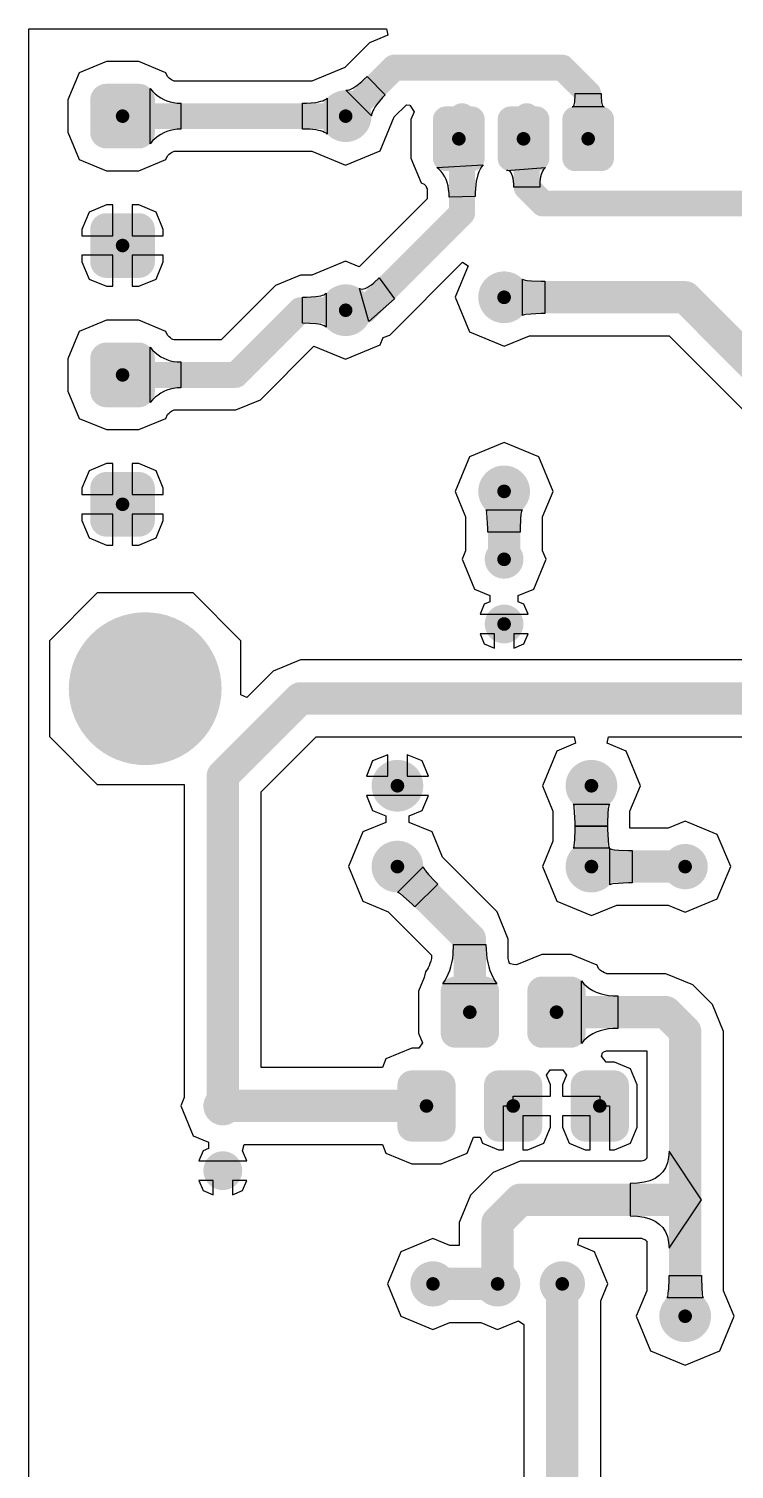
# Model space of a CAD drawing. Extents: x 1 to 6.91, y 1 to 4.95.
# Drawn here: x 1 to 2.091, y 2.719 to 4.945 of the extents above; entities that cross this region are included whole.
import ezdxf

# ---------------------------------------------------------------- set-up
doc = ezdxf.new("R2010")
doc.units = 0
doc.header["$MEASUREMENT"] = 0
doc.layers.add('BOTTOMLAYER', color=5, linetype='CONTINUOUS')
doc.layers.add('PADHOLELAYER', color=156, linetype='CONTINUOUS')

msp = doc.modelspace()

# ---------------------------------------------------------------- linework, layer by layer
at = {"layer": 'BOTTOMLAYER'}
for p, q in [((1, 1), (1, 4.945)), ((1, 4.945), (1.5531, 4.945)), ((1.5531, 4.945), (1.5551, 4.935)), ((1.5267, 4.9233), (1.4887, 4.8852)), ((1.5551, 4.935), (1.5267, 4.9233)), ((1.0779, 4.8771), (1.0605, 4.835)), ((1.12, 4.8945), (1.0779, 4.8771)), ((1.17, 4.8945), (1.12, 4.8945)), ((1.2121, 4.8771), (1.17, 4.8945)), ((1.2144, 4.8714), (1.2121, 4.8771)), ((1.4887, 4.8852), (1.4377, 4.8641)), ((1.2149, 4.8709), (1.2144, 4.8714)), ((1.217, 4.8689), (1.2149, 4.8709)), ((1.219, 4.8673), (1.217, 4.8689)), ((1.2209, 4.866), (1.219, 4.8673)), ((1.2229, 4.865), (1.2209, 4.866)), ((1.2249, 4.8641), (1.2229, 4.865)), ((1.4377, 4.8641), (1.2249, 4.8641)), ((1.2249, 4.8641), (1.2249, 4.8641)), ((1.501, 4.8533), (1.5041, 4.8553)), ((1.5041, 4.8553), (1.5075, 4.8576)), ((1.5075, 4.8576), (1.5148, 4.8636)), ((1.5148, 4.8636), (1.5188, 4.8672)), ((1.5188, 4.8672), (1.523, 4.8713)), ((1.523, 4.8713), (1.5513, 4.843)), ((1.0605, 4.835), (1.0605, 4.785)), ((1.1877, 4.7673), (1.1877, 4.8527)), ((1.1877, 4.8527), (1.1915, 4.8484)), ((1.1915, 4.8484), (1.1955, 4.8445)), ((1.1955, 4.8445), (1.1998, 4.8411)), ((1.1998, 4.8411), (1.2042, 4.8382)), ((1.2042, 4.8382), (1.2088, 4.8357)), ((1.2088, 4.8357), (1.2136, 4.8336)), ((1.2136, 4.8336), (1.2187, 4.832)), ((1.2187, 4.832), (1.2239, 4.8309)), ((1.444, 4.8313), (1.448, 4.832)), ((1.448, 4.832), (1.4516, 4.8329)), ((1.4516, 4.8329), (1.4547, 4.8339)), ((1.4547, 4.8339), (1.4574, 4.8351)), ((1.4574, 4.8351), (1.4596, 4.8365)), ((1.4596, 4.8365), (1.4614, 4.838)), ((1.4614, 4.838), (1.4614, 4.782)), ((1.4904, 4.85), (1.4927, 4.8502)), ((1.53, 4.8104), (1.4904, 4.85)), ((1.4927, 4.8502), (1.4953, 4.8508)), ((1.4953, 4.8508), (1.498, 4.8519)), ((1.498, 4.8519), (1.501, 4.8533)), ((1.5472, 4.8388), (1.5376, 4.8275)), ((1.5513, 4.843), (1.5472, 4.8388)), ((1.8438, 4.8295), (1.8442, 4.8317)), ((1.8442, 4.8317), (1.8446, 4.8344)), ((1.8446, 4.8344), (1.845, 4.8411)), ((1.845, 4.845), (1.885, 4.845)), ((1.845, 4.8411), (1.845, 4.845)), ((1.885, 4.845), (1.885, 4.8411)), ((1.885, 4.8411), (1.8858, 4.8317)), ((1.8858, 4.8317), (1.8862, 4.8295)), ((1.2239, 4.8309), (1.2294, 4.8302)), ((1.2294, 4.8302), (1.235, 4.83)), ((1.235, 4.83), (1.235, 4.79)), ((1.4234, 4.83), (1.4292, 4.8301)), ((1.4234, 4.79), (1.4234, 4.83)), ((1.4292, 4.8301), (1.444, 4.8313)), ((1.5302, 4.8127), (1.53, 4.8104)), ((1.5308, 4.8153), (1.5302, 4.8127)), ((1.5319, 4.818), (1.5308, 4.8153)), ((1.5333, 4.821), (1.5319, 4.818)), ((1.5353, 4.8241), (1.5333, 4.821)), ((1.5376, 4.8275), (1.5353, 4.8241)), ((1.5652, 4.8087), (1.5839, 4.8273)), ((1.5839, 4.8273), (1.5894, 4.8269)), ((1.5894, 4.8269), (1.5958, 4.8168)), ((1.5958, 4.8168), (1.5909, 4.805)), ((1.8401, 4.8243), (1.841, 4.8245)), ((1.8899, 4.8243), (1.8401, 4.8243)), ((1.841, 4.8245), (1.8419, 4.8251)), ((1.8419, 4.8251), (1.8426, 4.8261)), ((1.8426, 4.8261), (1.8432, 4.8276)), ((1.8432, 4.8276), (1.8438, 4.8295)), ((1.8862, 4.8295), (1.8868, 4.8276)), ((1.8868, 4.8276), (1.8874, 4.8261)), ((1.8874, 4.8261), (1.8881, 4.8251)), ((1.8881, 4.8251), (1.889, 4.8245)), ((1.889, 4.8245), (1.8899, 4.8243)), ((1.2187, 4.788), (1.2136, 4.7864)), ((1.2239, 4.7891), (1.2187, 4.788)), ((1.2294, 4.7898), (1.2239, 4.7891)), ((1.235, 4.79), (1.2294, 4.7898)), ((1.4292, 4.7899), (1.4234, 4.79)), ((1.4346, 4.7897), (1.4292, 4.7899)), ((1.444, 4.7887), (1.4346, 4.7897)), ((1.448, 4.788), (1.444, 4.7887)), ((1.4516, 4.7871), (1.448, 4.788)), ((1.4547, 4.7861), (1.4516, 4.7871)), ((1.5436, 4.7564), (1.5652, 4.8087)), ((1.5909, 4.805), (1.5909, 4.745)), ((1.0605, 4.785), (1.0779, 4.7429)), ((1.1915, 4.7716), (1.1877, 4.7673)), ((1.1955, 4.7755), (1.1915, 4.7716)), ((1.1998, 4.7789), (1.1955, 4.7755)), ((1.2042, 4.7818), (1.1998, 4.7789)), ((1.2088, 4.7843), (1.2042, 4.7818)), ((1.2136, 4.7864), (1.2088, 4.7843)), ((1.4574, 4.7849), (1.4547, 4.7861)), ((1.4596, 4.7835), (1.4574, 4.7849)), ((1.4614, 4.782), (1.4596, 4.7835)), ((1.0779, 4.7429), (1.12, 4.7255)), ((1.17, 4.7255), (1.2121, 4.7429)), ((1.2121, 4.7429), (1.2144, 4.7486)), ((1.2144, 4.7486), (1.2149, 4.7491)), ((1.2149, 4.7491), (1.217, 4.7511)), ((1.217, 4.7511), (1.219, 4.7527)), ((1.219, 4.7527), (1.2209, 4.754)), ((1.2209, 4.754), (1.2229, 4.755)), ((1.2229, 4.755), (1.2249, 4.7559)), ((1.2249, 4.7559), (1.2249, 4.7559)), ((1.2249, 4.7559), (1.4377, 4.7559)), ((1.4377, 4.7559), (1.49, 4.7342)), ((1.49, 4.7342), (1.5436, 4.7564)), ((1.5909, 4.745), (1.6067, 4.7067)), ((1.12, 4.7255), (1.17, 4.7255)), ((1.6308, 4.7308), (1.7024, 4.735)), ((1.6345, 4.7277), (1.6308, 4.7308)), ((1.6377, 4.7243), (1.6345, 4.7277)), ((1.6406, 4.7205), (1.6377, 4.7243)), ((1.6431, 4.7164), (1.6406, 4.7205)), ((1.6961, 4.7238), (1.6945, 4.7193)), ((1.6979, 4.7278), (1.6961, 4.7238)), ((1.7, 4.7316), (1.6979, 4.7278)), ((1.7024, 4.735), (1.7, 4.7316)), ((1.7389, 4.7262), (1.7992, 4.7308)), ((1.741, 4.726), (1.7389, 4.7262)), ((1.7429, 4.7254), (1.741, 4.726)), ((1.7445, 4.7242), (1.7429, 4.7254)), ((1.746, 4.7224), (1.7445, 4.7242)), ((1.7472, 4.72), (1.746, 4.7224)), ((1.7482, 4.7172), (1.7472, 4.72)), ((1.7933, 4.7225), (1.7923, 4.7196)), ((1.7945, 4.7251), (1.7933, 4.7225)), ((1.7959, 4.7273), (1.7945, 4.7251)), ((1.7974, 4.7292), (1.7959, 4.7273)), ((1.7992, 4.7308), (1.7974, 4.7292)), ((1.6067, 4.7067), (1.6112, 4.7049)), ((1.6112, 4.7049), (1.6121, 4.7041)), ((1.6121, 4.7041), (1.613, 4.7032)), ((1.613, 4.7032), (1.6138, 4.7022)), ((1.6138, 4.7022), (1.6145, 4.7009)), ((1.6145, 4.7009), (1.6152, 4.6994)), ((1.6152, 4.6994), (1.6159, 4.6976)), ((1.6452, 4.712), (1.6431, 4.7164)), ((1.6469, 4.7072), (1.6452, 4.712)), ((1.6483, 4.7022), (1.6469, 4.7072)), ((1.6492, 4.6968), (1.6483, 4.7022)), ((1.6911, 4.704), (1.6901, 4.6921)), ((1.692, 4.7095), (1.6911, 4.704)), ((1.6931, 4.7146), (1.692, 4.7095)), ((1.6945, 4.7193), (1.6931, 4.7146)), ((1.749, 4.7137), (1.7482, 4.7172)), ((1.7499, 4.7051), (1.749, 4.7137)), ((1.75, 4.7), (1.7499, 4.7051)), ((1.79, 4.7), (1.75, 4.7)), ((1.7904, 4.7088), (1.79, 4.7)), ((1.7908, 4.7128), (1.7904, 4.7088)), ((1.7915, 4.7163), (1.7908, 4.7128)), ((1.7923, 4.7196), (1.7915, 4.7163)), ((1.6159, 4.6824), (1.5107, 4.5772)), ((1.6159, 4.6976), (1.6159, 4.6824)), ((1.6498, 4.691), (1.6492, 4.6968)), ((1.65, 4.6849), (1.6498, 4.691)), ((1.69, 4.6856), (1.65, 4.6849)), ((1.6901, 4.6921), (1.69, 4.6856)), ((1.0932, 4.6618), (1.0821, 4.635)), ((1.12, 4.6729), (1.0932, 4.6618)), ((1.13, 4.6729), (1.12, 4.6729)), ((1.13, 4.625), (1.13, 4.6729)), ((1.17, 4.6729), (1.16, 4.6729)), ((1.16, 4.6729), (1.16, 4.625)), ((1.1968, 4.6618), (1.17, 4.6729)), ((1.2079, 4.635), (1.1968, 4.6618)), ((1.0821, 4.635), (1.0821, 4.625)), ((1.2079, 4.625), (1.2079, 4.635)), ((1.0821, 4.625), (1.13, 4.625)), ((1.16, 4.625), (1.2079, 4.625)), ((1.13, 4.595), (1.0821, 4.595)), ((1.0821, 4.595), (1.0821, 4.585)), ((1.13, 4.5471), (1.13, 4.595)), ((1.2079, 4.595), (1.16, 4.595)), ((1.16, 4.595), (1.16, 4.5471)), ((1.2079, 4.585), (1.2079, 4.595)), ((1.0821, 4.585), (1.0932, 4.5582)), ((1.1968, 4.5582), (1.2079, 4.585)), ((1.49, 4.5858), (1.4377, 4.5641)), ((1.5107, 4.5772), (1.49, 4.5858)), ((1.5583, 4.4717), (1.6709, 4.5844)), ((1.6794, 4.5787), (1.6592, 4.53)), ((1.6709, 4.5844), (1.6794, 4.5787)), ((1.0932, 4.5582), (1.12, 4.5471)), ((1.12, 4.5471), (1.13, 4.5471)), ((1.16, 4.5471), (1.17, 4.5471)), ((1.17, 4.5471), (1.1968, 4.5582)), ((1.3817, 4.5483), (1.2976, 4.4641)), ((1.42, 4.5641), (1.3817, 4.5483)), ((1.4377, 4.5641), (1.42, 4.5641)), ((1.526, 4.4925), (1.5116, 4.5437)), ((1.5116, 4.5437), (1.5134, 4.5429)), ((1.5134, 4.5429), (1.5155, 4.5426)), ((1.5155, 4.5426), (1.5178, 4.5429)), ((1.5178, 4.5429), (1.5204, 4.5437)), ((1.5204, 4.5437), (1.5233, 4.5451)), ((1.5233, 4.5451), (1.5265, 4.547)), ((1.5265, 4.547), (1.5299, 4.5494)), ((1.5299, 4.5494), (1.5336, 4.5524)), ((1.5336, 4.5524), (1.5418, 4.56)), ((1.5418, 4.56), (1.5657, 4.5275)), ((1.7636, 4.502), (1.7636, 4.558)), ((1.7636, 4.558), (1.7644, 4.5574)), ((1.7644, 4.5574), (1.7659, 4.5569)), ((1.7659, 4.5569), (1.7679, 4.5565)), ((1.7679, 4.5565), (1.7705, 4.5561)), ((1.7705, 4.5561), (1.7775, 4.5555)), ((1.7775, 4.5555), (1.7922, 4.555)), ((1.7922, 4.555), (1.7982, 4.555)), ((1.7982, 4.555), (1.7982, 4.505)), ((1.4234, 4.53), (1.4293, 4.5301)), ((1.4234, 4.49), (1.4234, 4.53)), ((1.4293, 4.5301), (1.4441, 4.531)), ((1.4441, 4.531), (1.448, 4.5316)), ((1.448, 4.5316), (1.4514, 4.5323)), ((1.4514, 4.5323), (1.4543, 4.5331)), ((1.4543, 4.5331), (1.4566, 4.534)), ((1.4566, 4.534), (1.4585, 4.5351)), ((1.4585, 4.5351), (1.4598, 4.5362)), ((1.4598, 4.5362), (1.4598, 4.4837)), ((1.5657, 4.5275), (1.526, 4.4925)), ((1.6592, 4.53), (1.6814, 4.4764)), ((1.7644, 4.5026), (1.7636, 4.502)), ((1.7659, 4.5031), (1.7644, 4.5026)), ((1.7679, 4.5035), (1.7659, 4.5031)), ((1.7922, 4.505), (1.7679, 4.5035)), ((1.7982, 4.505), (1.7922, 4.505)), ((1.0779, 4.4771), (1.0605, 4.435)), ((1.12, 4.4945), (1.0779, 4.4771)), ((1.17, 4.4945), (1.12, 4.4945)), ((1.2121, 4.4771), (1.17, 4.4945)), ((1.2144, 4.4714), (1.2121, 4.4771)), ((1.4347, 4.4897), (1.4234, 4.49)), ((1.4441, 4.489), (1.4347, 4.4897)), ((1.448, 4.4884), (1.4441, 4.489)), ((1.4514, 4.4878), (1.448, 4.4884)), ((1.4543, 4.4869), (1.4514, 4.4878)), ((1.4566, 4.486), (1.4543, 4.4869)), ((1.4585, 4.4849), (1.4566, 4.486)), ((1.4598, 4.4837), (1.4585, 4.4849)), ((1.6814, 4.4764), (1.735, 4.4542)), ((1.2149, 4.4709), (1.2144, 4.4714)), ((1.217, 4.4689), (1.2149, 4.4709)), ((1.219, 4.4673), (1.217, 4.4689)), ((1.2209, 4.466), (1.219, 4.4673)), ((1.2229, 4.465), (1.2209, 4.466)), ((1.2249, 4.4641), (1.2229, 4.465)), ((1.2976, 4.4641), (1.2249, 4.4641)), ((1.2249, 4.4641), (1.2249, 4.4641)), ((1.3583, 4.3717), (1.441, 4.4545)), ((1.441, 4.4545), (1.49, 4.4342)), ((1.49, 4.4342), (1.5436, 4.4564)), ((1.5436, 4.4564), (1.5482, 4.4676)), ((1.5482, 4.4676), (1.5583, 4.4717)), ((1.735, 4.4542), (1.7742, 4.4705)), ((1.7742, 4.4705), (1.9903, 4.4705)), ((1.9903, 4.4705), (2.1255, 4.3353)), ((1.0605, 4.435), (1.0605, 4.385)), ((1.1877, 4.3673), (1.1877, 4.4527)), ((1.1877, 4.4527), (1.1915, 4.4484)), ((1.1915, 4.4484), (1.1955, 4.4445)), ((1.1955, 4.4445), (1.1998, 4.4411)), ((1.1998, 4.4411), (1.2042, 4.4382)), ((1.2042, 4.4382), (1.2088, 4.4357)), ((1.2088, 4.4357), (1.2136, 4.4336)), ((1.2136, 4.4336), (1.2187, 4.432)), ((1.2187, 4.432), (1.2239, 4.4309)), ((1.2239, 4.4309), (1.2294, 4.4302)), ((1.2294, 4.4302), (1.235, 4.43)), ((1.235, 4.43), (1.235, 4.39)), ((1.2136, 4.3864), (1.2088, 4.3843)), ((1.2187, 4.388), (1.2136, 4.3864)), ((1.2239, 4.3891), (1.2187, 4.388)), ((1.2294, 4.3898), (1.2239, 4.3891)), ((1.235, 4.39), (1.2294, 4.3898)), ((1.0605, 4.385), (1.0779, 4.3429)), ((1.1915, 4.3716), (1.1877, 4.3673)), ((1.1955, 4.3755), (1.1915, 4.3716)), ((1.1998, 4.3789), (1.1955, 4.3755)), ((1.2042, 4.3818), (1.1998, 4.3789)), ((1.2088, 4.3843), (1.2042, 4.3818)), ((1.32, 4.3559), (1.3583, 4.3717)), ((1.0779, 4.3429), (1.12, 4.3255)), ((1.17, 4.3255), (1.2121, 4.3429)), ((1.2121, 4.3429), (1.2144, 4.3486)), ((1.2144, 4.3486), (1.2149, 4.3491)), ((1.2149, 4.3491), (1.217, 4.3511)), ((1.217, 4.3511), (1.219, 4.3527)), ((1.219, 4.3527), (1.2209, 4.354)), ((1.2209, 4.354), (1.2229, 4.355)), ((1.2229, 4.355), (1.2249, 4.3559)), ((1.2249, 4.3559), (1.2249, 4.3559)), ((1.2249, 4.3559), (1.32, 4.3559)), ((1.12, 4.3255), (1.17, 4.3255)), ((1.735, 4.3058), (1.6814, 4.2836)), ((1.7886, 4.2836), (1.735, 4.3058)), ((1.6814, 4.2836), (1.6592, 4.23)), ((1.8108, 4.23), (1.7886, 4.2836)), ((1.0932, 4.2618), (1.0821, 4.235)), ((1.12, 4.2729), (1.0932, 4.2618)), ((1.13, 4.2729), (1.12, 4.2729)), ((1.13, 4.225), (1.13, 4.2729)), ((1.17, 4.2729), (1.16, 4.2729)), ((1.16, 4.2729), (1.16, 4.225)), ((1.1968, 4.2618), (1.17, 4.2729)), ((1.2079, 4.235), (1.1968, 4.2618)), ((1.0821, 4.235), (1.0821, 4.225)), ((1.2079, 4.225), (1.2079, 4.235)), ((1.0821, 4.225), (1.13, 4.225)), ((1.16, 4.225), (1.2079, 4.225)), ((1.6592, 4.23), (1.6755, 4.1908)), ((1.7945, 4.1908), (1.8108, 4.23)), ((1.13, 4.195), (1.0821, 4.195)), ((1.0821, 4.195), (1.0821, 4.185)), ((1.13, 4.1471), (1.13, 4.195)), ((1.2079, 4.195), (1.16, 4.195)), ((1.16, 4.195), (1.16, 4.1471)), ((1.2079, 4.185), (1.2079, 4.195)), ((1.6755, 4.1908), (1.6755, 4.1381)), ((1.7076, 4.2006), (1.707, 4.2014)), ((1.707, 4.2014), (1.763, 4.2014)), ((1.7081, 4.1991), (1.7076, 4.2006)), ((1.7085, 4.1971), (1.7081, 4.1991)), ((1.71, 4.1728), (1.7085, 4.1971)), ((1.7605, 4.1875), (1.76, 4.1728)), ((1.7611, 4.1945), (1.7605, 4.1875)), ((1.7615, 4.1971), (1.7611, 4.1945)), ((1.7619, 4.1991), (1.7615, 4.1971)), ((1.7624, 4.2006), (1.7619, 4.1991)), ((1.763, 4.2014), (1.7624, 4.2006)), ((1.7945, 4.1381), (1.7945, 4.1908)), ((1.0821, 4.185), (1.0932, 4.1582)), ((1.1968, 4.1582), (1.2079, 4.185)), ((1.71, 4.1668), (1.71, 4.1728)), ((1.76, 4.1668), (1.71, 4.1668)), ((1.76, 4.1728), (1.76, 4.1668)), ((1.0932, 4.1582), (1.12, 4.1471)), ((1.12, 4.1471), (1.13, 4.1471)), ((1.16, 4.1471), (1.17, 4.1471)), ((1.17, 4.1471), (1.1968, 4.1582)), ((1.6755, 4.1381), (1.6701, 4.125)), ((1.6701, 4.125), (1.6891, 4.0791)), ((1.7809, 4.0791), (1.7999, 4.125)), ((1.7999, 4.125), (1.7945, 4.1381)), ((1.6891, 4.0791), (1.713, 4.0692)), ((1.757, 4.0692), (1.7809, 4.0791)), ((1.1059, 4.0731), (1.0319, 3.9991)), ((1.2541, 4.0731), (1.1059, 4.0731)), ((1.3281, 3.9991), (1.2541, 4.0731)), ((1.7044, 4.0556), (1.6979, 4.04)), ((1.713, 4.0592), (1.7044, 4.0556)), ((1.713, 4.0692), (1.713, 4.0592)), ((1.757, 4.0592), (1.757, 4.0692)), ((1.7656, 4.0556), (1.757, 4.0592)), ((1.7721, 4.04), (1.7656, 4.0556)), ((1.6979, 4.04), (1.7721, 4.04)), ((1.72, 4.01), (1.6979, 4.01)), ((1.6979, 4.01), (1.7044, 3.9944)), ((1.72, 3.9879), (1.72, 4.01)), ((1.7721, 4.01), (1.75, 4.01)), ((1.75, 4.01), (1.75, 3.9879)), ((1.7656, 3.9944), (1.7721, 4.01)), ((1.0319, 3.9991), (1.0319, 3.8509)), ((1.3281, 3.9154), (1.3281, 3.9991)), ((1.7044, 3.9944), (1.72, 3.9879)), ((1.75, 3.9879), (1.7656, 3.9944)), ((1.4199, 3.9695), (1.3779, 3.9521)), ((2.1148, 3.9695), (1.4199, 3.9695)), ((1.3779, 3.9521), (1.3373, 3.9116)), ((1.3373, 3.9116), (1.3281, 3.9154)), ((1.0319, 3.8509), (1.1059, 3.7769)), ((1.3595, 3.7654), (1.4446, 3.8505)), ((1.4446, 3.8505), (1.8436, 3.8505)), ((1.8456, 3.8407), (1.8164, 3.8286)), ((1.8436, 3.8505), (1.8456, 3.8407)), ((1.8944, 3.8407), (1.8964, 3.8505)), ((1.9236, 3.8286), (1.8944, 3.8407)), ((1.8964, 3.8505), (2.1148, 3.8505)), ((1.5317, 3.8133), (1.5221, 3.79)), ((1.555, 3.8229), (1.5317, 3.8133)), ((1.555, 3.79), (1.555, 3.8229)), ((1.6083, 3.8133), (1.585, 3.8229)), ((1.585, 3.8229), (1.585, 3.79)), ((1.6179, 3.79), (1.6083, 3.8133)), ((1.8164, 3.8286), (1.7942, 3.775)), ((1.9458, 3.775), (1.9236, 3.8286)), ((1.5221, 3.79), (1.555, 3.79)), ((1.585, 3.79), (1.6179, 3.79)), ((1.1059, 3.7769), (1.2405, 3.7769)), ((1.2405, 3.7769), (1.2405, 3.2931)), ((1.3595, 3.3395), (1.3595, 3.7654)), ((1.7942, 3.775), (1.8105, 3.7358)), ((1.9295, 3.7358), (1.9458, 3.775)), ((1.6179, 3.76), (1.5221, 3.76)), ((1.5221, 3.76), (1.5317, 3.7367)), ((1.6083, 3.7367), (1.6179, 3.76)), ((1.8426, 3.7456), (1.842, 3.7464)), ((1.842, 3.7464), (1.898, 3.7464)), ((1.8431, 3.7441), (1.8426, 3.7456)), ((1.8435, 3.7421), (1.8431, 3.7441)), ((1.845, 3.7178), (1.8435, 3.7421)), ((1.8965, 3.7421), (1.8961, 3.7395)), ((1.8969, 3.7441), (1.8965, 3.7421)), ((1.8974, 3.7456), (1.8969, 3.7441)), ((1.898, 3.7464), (1.8974, 3.7456)), ((1.552, 3.7183), (1.5164, 3.7036)), ((1.5317, 3.7367), (1.552, 3.7283)), ((1.552, 3.7283), (1.552, 3.7183)), ((1.588, 3.7283), (1.6083, 3.7367)), ((1.588, 3.7183), (1.588, 3.7283)), ((1.6236, 3.7036), (1.588, 3.7183)), ((1.8105, 3.7358), (1.8105, 3.6892)), ((1.8955, 3.7325), (1.895, 3.7178)), ((1.8961, 3.7395), (1.8955, 3.7325)), ((1.9295, 3.7095), (1.9295, 3.7358)), ((2.015, 3.7204), (1.9889, 3.7095)), ((2.0647, 3.6997), (2.015, 3.7204)), ((1.5164, 3.7036), (1.4942, 3.65)), ((1.6398, 3.6644), (1.6236, 3.7036)), ((1.8445, 3.6925), (1.845, 3.7072)), ((1.845, 3.7118), (1.845, 3.7178)), ((1.845, 3.7132), (1.895, 3.7132)), ((1.845, 3.7072), (1.845, 3.7132)), ((1.895, 3.7118), (1.845, 3.7118)), ((1.895, 3.7178), (1.895, 3.7118)), ((1.895, 3.7132), (1.895, 3.7072)), ((1.895, 3.7072), (1.8965, 3.6829)), ((1.9889, 3.7095), (1.9295, 3.7095)), ((2.0854, 3.65), (2.0647, 3.6997)), ((1.8105, 3.6892), (1.7942, 3.65)), ((1.842, 3.6786), (1.8426, 3.6794)), ((1.898, 3.6786), (1.842, 3.6786)), ((1.8426, 3.6794), (1.8431, 3.6809)), ((1.8431, 3.6809), (1.8435, 3.6829)), ((1.8435, 3.6829), (1.8439, 3.6855)), ((1.8439, 3.6855), (1.8445, 3.6925)), ((1.8965, 3.6829), (1.8969, 3.6809)), ((1.8969, 3.6809), (1.8974, 3.6794)), ((1.8974, 3.6794), (1.898, 3.6786)), ((1.8986, 3.622), (1.8986, 3.678)), ((1.8986, 3.678), (1.8994, 3.6774)), ((1.8994, 3.6774), (1.9009, 3.6769)), ((1.9009, 3.6769), (1.9029, 3.6765)), ((1.9029, 3.6765), (1.9055, 3.6761)), ((1.9055, 3.6761), (1.9125, 3.6755)), ((1.9125, 3.6755), (1.9272, 3.675)), ((1.9272, 3.675), (1.9332, 3.675)), ((1.9332, 3.675), (1.9332, 3.625)), ((1.7241, 3.5801), (1.6398, 3.6644)), ((1.4942, 3.65), (1.5164, 3.5964)), ((1.5704, 3.61), (1.61, 3.6496)), ((1.61, 3.6496), (1.6102, 3.6486)), ((1.6102, 3.6486), (1.6109, 3.6472)), ((1.6109, 3.6472), (1.612, 3.6454)), ((1.612, 3.6454), (1.6136, 3.6433)), ((1.6136, 3.6433), (1.618, 3.638)), ((1.618, 3.638), (1.6281, 3.6273)), ((1.7942, 3.65), (1.8164, 3.5964)), ((2.0647, 3.6003), (2.0854, 3.65)), ((1.5714, 3.6098), (1.5704, 3.61)), ((1.5728, 3.6091), (1.5714, 3.6098)), ((1.5746, 3.608), (1.5728, 3.6091)), ((1.5927, 3.5919), (1.5746, 3.608)), ((1.6324, 3.623), (1.597, 3.5876)), ((1.6281, 3.6273), (1.6324, 3.623)), ((1.8994, 3.6226), (1.8986, 3.622)), ((1.9009, 3.6231), (1.8994, 3.6226)), ((1.9029, 3.6235), (1.9009, 3.6231)), ((1.9272, 3.625), (1.9029, 3.6235)), ((1.9332, 3.625), (1.9272, 3.625)), ((1.5164, 3.5964), (1.5556, 3.5802)), ((1.597, 3.5876), (1.5927, 3.5919)), ((1.8164, 3.5964), (1.87, 3.5742)), ((1.87, 3.5742), (1.9092, 3.5905)), ((1.9092, 3.5905), (1.9889, 3.5905)), ((1.9889, 3.5905), (2.015, 3.5796)), ((2.015, 3.5796), (2.0647, 3.6003)), ((1.5556, 3.5802), (1.6225, 3.5133)), ((1.7415, 3.538), (1.7241, 3.5801)), ((1.6563, 3.5149), (1.657, 3.5297)), ((1.657, 3.5297), (1.707, 3.5297)), ((1.707, 3.5297), (1.7072, 3.5222)), ((1.7072, 3.5222), (1.7085, 3.508)), ((1.7415, 3.508), (1.7415, 3.538)), ((1.6189, 3.4967), (1.6174, 3.4937)), ((1.6202, 3.5001), (1.6189, 3.4967)), ((1.6215, 3.5039), (1.6202, 3.5001)), ((1.6225, 3.508), (1.6215, 3.5039)), ((1.6225, 3.5133), (1.6225, 3.508)), ((1.6527, 3.4951), (1.6543, 3.5014)), ((1.6543, 3.5014), (1.6555, 3.508)), ((1.6555, 3.508), (1.6563, 3.5149)), ((1.7085, 3.508), (1.7097, 3.5014)), ((1.7097, 3.5014), (1.7113, 3.4951)), ((1.7425, 3.5039), (1.7415, 3.508)), ((1.7436, 3.5004), (1.7425, 3.5039)), ((1.7451, 3.4997), (1.7436, 3.5004)), ((1.7494, 3.4987), (1.7451, 3.4997)), ((1.7544, 3.4981), (1.7494, 3.4987)), ((1.7935, 3.5143), (1.7544, 3.4981)), ((1.8385, 3.5143), (1.7935, 3.5143)), ((1.8787, 3.4977), (1.8385, 3.5143)), ((1.8808, 3.4927), (1.8787, 3.4977)), ((1.6114, 3.4785), (1.6027, 3.4575)), ((1.6134, 3.4875), (1.6114, 3.4785)), ((1.6159, 3.491), (1.6134, 3.4875)), ((1.6174, 3.4937), (1.6159, 3.491)), ((1.64, 3.4688), (1.6432, 3.4734)), ((1.6432, 3.4734), (1.6461, 3.4783)), ((1.6461, 3.4783), (1.6486, 3.4836)), ((1.6486, 3.4836), (1.6509, 3.4892)), ((1.6509, 3.4892), (1.6527, 3.4951)), ((1.7113, 3.4951), (1.7131, 3.4892)), ((1.7131, 3.4892), (1.7154, 3.4836)), ((1.7154, 3.4836), (1.7179, 3.4783)), ((1.7179, 3.4783), (1.7208, 3.4734)), ((1.7208, 3.4734), (1.724, 3.4688)), ((1.8545, 3.3765), (1.8545, 3.4735)), ((1.8545, 3.4735), (1.8583, 3.469)), ((1.8818, 3.4914), (1.8808, 3.4927)), ((1.8835, 3.4898), (1.8818, 3.4914)), ((1.8854, 3.4884), (1.8835, 3.4898)), ((1.8875, 3.4871), (1.8854, 3.4884)), ((1.8901, 3.4859), (1.8875, 3.4871)), ((1.8931, 3.4848), (1.8901, 3.4859)), ((1.8941, 3.4845), (1.8931, 3.4848)), ((1.985, 3.4845), (1.8941, 3.4845)), ((2.0271, 3.4671), (1.985, 3.4845)), ((1.6027, 3.4575), (1.6027, 3.3925)), ((1.724, 3.4688), (1.64, 3.4688)), ((1.8583, 3.469), (1.8625, 3.465)), ((1.8625, 3.465), (1.8671, 3.4615)), ((1.8671, 3.4615), (1.8722, 3.4584)), ((1.8722, 3.4584), (1.8776, 3.4559)), ((1.8776, 3.4559), (1.8835, 3.4538)), ((1.8835, 3.4538), (1.8898, 3.4521)), ((1.8898, 3.4521), (1.8965, 3.4509)), ((2.0571, 3.4371), (2.0271, 3.4671)), ((1.8965, 3.4509), (1.9036, 3.4502)), ((1.9036, 3.4502), (1.9111, 3.45)), ((1.9111, 3.45), (1.9111, 3.4)), ((2.0745, 3.395), (2.0571, 3.4371)), ((1.6027, 3.3925), (1.6088, 3.3776)), ((1.8625, 3.385), (1.8583, 3.381)), ((1.8671, 3.3885), (1.8625, 3.385)), ((1.8722, 3.3916), (1.8671, 3.3885)), ((1.8776, 3.3941), (1.8722, 3.3916)), ((1.8835, 3.3962), (1.8776, 3.3941)), ((1.8898, 3.3979), (1.8835, 3.3962)), ((1.8965, 3.3991), (1.8898, 3.3979)), ((1.9036, 3.3998), (1.8965, 3.3991)), ((1.9111, 3.4), (1.9036, 3.3998)), ((2.0745, 3.135), (2.0745, 3.395)), ((1.5925, 3.3693), (1.5523, 3.3527)), ((1.6033, 3.3693), (1.5925, 3.3693)), ((1.6088, 3.3776), (1.6033, 3.3693)), ((1.8583, 3.381), (1.8545, 3.3765)), ((1.8858, 3.3571), (1.8873, 3.3622)), ((1.8873, 3.3622), (1.8881, 3.3632)), ((1.8881, 3.3632), (1.8901, 3.3641)), ((1.8901, 3.3641), (1.8931, 3.3652)), ((1.8931, 3.3652), (1.8941, 3.3655)), ((1.8941, 3.3655), (1.9555, 3.3655)), ((1.9555, 3.3655), (1.9555, 3.1992)), ((1.5523, 3.3527), (1.5469, 3.3395)), ((1.8926, 3.3477), (1.8858, 3.3571)), ((1.9055, 3.3477), (1.8926, 3.3477)), ((1.9304, 3.3374), (1.9055, 3.3477)), ((1.5469, 3.3395), (1.3595, 3.3395)), ((1.8005, 3.3274), (1.8061, 3.3357)), ((1.8067, 3.3125), (1.8005, 3.3274)), ((1.8061, 3.3357), (1.8259, 3.3357)), ((1.8315, 3.3274), (1.8253, 3.3125)), ((1.8259, 3.3357), (1.8315, 3.3274)), ((1.9407, 3.3125), (1.9304, 3.3374)), ((1.8067, 3.295), (1.8067, 3.3125)), ((1.8253, 3.3125), (1.8253, 3.295)), ((1.9407, 3.2475), (1.9407, 3.3125)), ((1.2405, 3.2931), (1.2351, 3.28)), ((1.2351, 3.28), (1.2541, 3.2341)), ((1.734, 3.2123), (1.734, 3.28)), ((1.734, 3.28), (1.749, 3.28)), ((1.749, 3.28), (1.749, 3.295)), ((1.749, 3.295), (1.8067, 3.295)), ((1.8253, 3.295), (1.883, 3.295)), ((1.883, 3.295), (1.883, 3.28)), ((1.883, 3.28), (1.898, 3.28)), ((1.898, 3.28), (1.898, 3.2123)), ((1.8067, 3.265), (1.764, 3.265)), ((1.764, 3.265), (1.764, 3.2123)), ((1.8067, 3.2475), (1.8067, 3.265)), ((1.868, 3.265), (1.8253, 3.265)), ((1.8253, 3.265), (1.8253, 3.2475)), ((1.868, 3.2123), (1.868, 3.265)), ((1.2541, 3.2341), (1.278, 3.2242)), ((1.6777, 3.2073), (1.6878, 3.2318)), ((1.6878, 3.2318), (1.6978, 3.2318)), ((1.6978, 3.2318), (1.7016, 3.2226)), ((1.7964, 3.2226), (1.8067, 3.2475)), ((1.8253, 3.2475), (1.8356, 3.2226)), ((1.9304, 3.2226), (1.9407, 3.2475)), ((1.2694, 3.2106), (1.2629, 3.195)), ((1.278, 3.2142), (1.2694, 3.2106)), ((1.278, 3.2242), (1.278, 3.2142)), ((1.3306, 3.2106), (1.333, 3.2205)), ((1.3371, 3.195), (1.3306, 3.2106)), ((1.333, 3.2205), (1.5469, 3.2205)), ((1.5469, 3.2205), (1.5523, 3.2073)), ((1.5523, 3.2073), (1.5925, 3.1907)), ((1.6375, 3.1907), (1.6777, 3.2073)), ((1.7016, 3.2226), (1.7265, 3.2123)), ((1.7265, 3.2123), (1.734, 3.2123)), ((1.764, 3.2123), (1.7715, 3.2123)), ((1.7715, 3.2123), (1.7964, 3.2226)), ((1.8356, 3.2226), (1.8605, 3.2123)), ((1.8605, 3.2123), (1.868, 3.2123)), ((1.898, 3.2123), (1.9055, 3.2123)), ((1.9055, 3.2123), (1.9304, 3.2226)), ((1.99, 3.21), (1.9894, 3.2005)), ((2.04, 3.135), (1.99, 3.21)), ((1.2629, 3.195), (1.3371, 3.195)), ((1.5925, 3.1907), (1.6375, 3.1907)), ((1.76, 3.1945), (1.7179, 3.1771)), ((1.9474, 3.1945), (1.76, 3.1945)), ((1.9495, 3.1951), (1.9474, 3.1945)), ((1.9525, 3.1964), (1.9495, 3.1951)), ((1.9541, 3.1975), (1.9525, 3.1964)), ((1.9549, 3.1984), (1.9541, 3.1975)), ((1.9555, 3.1992), (1.9549, 3.1984)), ((1.9846, 3.1845), (1.9804, 3.178)), ((1.9876, 3.192), (1.9846, 3.1845)), ((1.9894, 3.2005), (1.9876, 3.192)), ((1.285, 3.165), (1.2629, 3.165)), ((1.2629, 3.165), (1.2694, 3.1494)), ((1.285, 3.1429), (1.285, 3.165)), ((1.3371, 3.165), (1.315, 3.165)), ((1.315, 3.165), (1.315, 3.1429)), ((1.3306, 3.1494), (1.3371, 3.165)), ((1.7179, 3.1771), (1.6829, 3.1421)), ((1.9516, 3.162), (1.9414, 3.1605)), ((1.9606, 3.1645), (1.9516, 3.162)), ((1.9684, 3.168), (1.9606, 3.1645)), ((1.975, 3.1725), (1.9684, 3.168)), ((1.9804, 3.178), (1.975, 3.1725)), ((1.2694, 3.1494), (1.285, 3.1429)), ((1.315, 3.1429), (1.3306, 3.1494)), ((1.6829, 3.1421), (1.6655, 3.1)), ((1.9414, 3.1605), (1.93, 3.16)), ((1.93, 3.16), (1.93, 3.11)), ((1.99, 3.06), (2.04, 3.135)), ((2.04, 3.135), (2.04, 3.135)), ((2.04, 3.135), (2.04, 3.135)), ((2.04, 3.135), (2.04, 3.135)), ((2.04, 3.135), (2.04, 3.135)), ((2.04, 3.135), (2.04, 3.135)), ((2.04, 3.135), (2.04, 3.135)), ((2.04, 3.135), (2.04, 3.135)), ((2.04, 3.135), (2.04, 3.135)), ((2.04, 3.135), (2.04, 3.135)), ((2.04, 3.135), (2.04, 3.135)), ((2.0745, 2.9942), (2.0745, 3.135)), ((1.6655, 3.1), (1.6655, 3.0645)), ((1.93, 3.11), (1.9414, 3.1095)), ((1.9414, 3.1095), (1.9516, 3.108)), ((1.9516, 3.108), (1.9606, 3.1055)), ((1.9606, 3.1055), (1.9684, 3.102)), ((1.9684, 3.102), (1.975, 3.0975)), ((1.975, 3.0975), (1.9804, 3.092)), ((1.625, 3.0754), (1.5753, 3.0547)), ((1.6511, 3.0645), (1.625, 3.0754)), ((1.8489, 3.0655), (1.8509, 3.0755)), ((1.8509, 3.0755), (1.9474, 3.0755)), ((1.9474, 3.0755), (1.9495, 3.0749)), ((1.9495, 3.0749), (1.9525, 3.0736)), ((1.9525, 3.0736), (1.9541, 3.0725)), ((1.9541, 3.0725), (1.9549, 3.0716)), ((1.9804, 3.092), (1.9846, 3.0855)), ((1.9846, 3.0855), (1.9876, 3.078)), ((1.9876, 3.078), (1.9894, 3.0695)), ((1.5753, 3.0547), (1.5546, 3.005)), ((1.6655, 3.0645), (1.6511, 3.0645)), ((1.8747, 3.0547), (1.8489, 3.0655)), ((1.8954, 3.005), (1.8747, 3.0547)), ((1.9549, 3.0716), (1.9555, 3.0708)), ((1.9555, 3.0708), (1.9555, 2.9942)), ((1.9894, 3.0695), (1.99, 3.06)), ((1.9895, 2.9975), (1.99, 3.0122)), ((1.99, 3.0182), (2.04, 3.0182)), ((1.99, 3.0122), (1.99, 3.0182)), ((2.04, 3.0182), (2.04, 3.0122)), ((2.04, 3.0122), (2.0415, 2.9879)), ((1.5546, 3.005), (1.5753, 2.9553)), ((1.8845, 2.9789), (1.8954, 3.005)), ((1.9555, 2.9942), (1.9392, 2.955)), ((1.987, 2.9836), (1.9876, 2.9844)), ((2.043, 2.9836), (1.987, 2.9836)), ((1.9876, 2.9844), (1.9881, 2.9859)), ((1.9881, 2.9859), (1.9885, 2.9879)), ((1.9885, 2.9879), (1.9889, 2.9905)), ((1.9889, 2.9905), (1.9895, 2.9975)), ((2.0415, 2.9879), (2.0419, 2.9859)), ((2.0419, 2.9859), (2.0424, 2.9844)), ((2.0424, 2.9844), (2.043, 2.9836)), ((2.0908, 2.955), (2.0745, 2.9942)), ((1.8845, 2.6995), (1.8845, 2.9789)), ((1.5753, 2.9553), (1.625, 2.9346)), ((1.625, 2.9346), (1.6511, 2.9455)), ((1.6511, 2.9455), (1.6989, 2.9455)), ((1.6989, 2.9455), (1.725, 2.9346)), ((1.725, 2.9346), (1.7572, 2.948)), ((1.7572, 2.948), (1.7655, 2.9424)), ((1.7655, 2.9424), (1.7655, 2.6747)), ((1.9392, 2.955), (1.9614, 2.9014)), ((2.0686, 2.9014), (2.0908, 2.955)), ((1.9614, 2.9014), (2.015, 2.8792)), ((2.015, 2.8792), (2.0686, 2.9014))]:
    msp.add_line(p, q, dxfattribs=at)
for points, const_width in [([(1.49, 4.81), (1.565, 4.885)], 0.04), ([(1.565, 4.885), (1.825, 4.885)], 0.04), ([(1.825, 4.885), (1.865, 4.845)], 0.04), ([(1.865, 4.775), (1.865, 4.845)], 0.04), ([(1.145, 4.81), (1.49, 4.81)], 0.04), ([(1.67, 4.66), (1.67, 4.81)], 0.04), ([(1.77, 4.7), (1.77, 4.81)], 0.04), ([(1.77, 4.7), (1.795, 4.675)], 0.04), ([(1.52, 4.51), (1.67, 4.66)], 0.04), ([(1.795, 4.675), (2.125, 4.675)], 0.04), ([(1.735, 4.53), (2.015, 4.53)], 0.05), ([(2.015, 4.53), (2.185, 4.36)], 0.05), ([(1.32, 4.41), (1.42, 4.51)], 0.04), ([(1.42, 4.51), (1.49, 4.51)], 0.04), ([(1.49, 4.51), (1.52, 4.51)], 0.04), ([(1.145, 4.41), (1.32, 4.41)], 0.04), ([(1.735, 4.125), (1.735, 4.23)], 0.05), ([(1.3, 3.7901), (1.4199, 3.91)], 0.05), ([(1.4199, 3.91), (2.185, 3.91)], 0.05), ([(1.3, 3.28), (1.3, 3.7901)], 0.05), ([(1.87, 3.65), (1.87, 3.775)], 0.05), ([(1.57, 3.65), (1.682, 3.538)], 0.05), ([(1.87, 3.65), (2.015, 3.65)], 0.05), ([(1.682, 3.425), (1.682, 3.538)], 0.05), ([(1.816, 3.425), (1.985, 3.425)], 0.05), ([(1.985, 3.425), (2.015, 3.395)], 0.05), ([(2.015, 3.135), (2.015, 3.395)], 0.05), ([(1.3, 3.28), (1.615, 3.28)], 0.05), ([(1.725, 3.1), (1.76, 3.135)], 0.05), ([(1.76, 3.135), (2.015, 3.135)], 0.05), ([(2.015, 2.955), (2.015, 3.135)], 0.05), ([(1.725, 3.005), (1.725, 3.1)], 0.05), ([(1.625, 3.005), (1.725, 3.005)], 0.05), ([(1.825, 2.64), (1.825, 3.005)], 0.05)]:
    msp.add_lwpolyline(points, dxfattribs=dict(at, const_width=const_width))
for points, const_width in [([(1.555, 4.885, 1), (1.575, 4.885, 1)], 0.02), ([(1.555, 4.885, 1), (1.575, 4.885, 1)], 0.02), ([(1.815, 4.885, 1), (1.835, 4.885, 1)], 0.02), ([(1.815, 4.885, 1), (1.835, 4.885, 1)], 0.02), ([(1.1075, 4.835, 1), (1.1325, 4.835, 1)], 0.025), ([(1.1575, 4.835, 1), (1.1825, 4.835, 1)], 0.025), ([(1.855, 4.845, 1), (1.875, 4.845, 1)], 0.02), ([(1.855, 4.845, 1), (1.875, 4.845, 1)], 0.02), ([(1.47, 4.81, 1), (1.51, 4.81, 1)], 0.04), ([(1.1075, 4.785, 1), (1.1325, 4.785, 1)], 0.025), ([(1.135, 4.81, 1), (1.155, 4.81, 1)], 0.02), ([(1.1575, 4.785, 1), (1.1825, 4.785, 1)], 0.025), ([(1.48, 4.81, 1), (1.5, 4.81, 1)], 0.02), ([(1.48, 4.81, 1), (1.5, 4.81, 1)], 0.02), ([(1.635, 4.805, 1), (1.655, 4.805, 1)], 0.02), ([(1.66, 4.81, 1), (1.68, 4.81, 1)], 0.02), ([(1.675, 4.805, 1), (1.695, 4.805, 1)], 0.02), ([(1.735, 4.805, 1), (1.755, 4.805, 1)], 0.02), ([(1.76, 4.81, 1), (1.78, 4.81, 1)], 0.02), ([(1.775, 4.805, 1), (1.795, 4.805, 1)], 0.02), ([(1.835, 4.805, 1), (1.855, 4.805, 1)], 0.02), ([(1.875, 4.805, 1), (1.895, 4.805, 1)], 0.02), ([(1.855, 4.775, 1), (1.875, 4.775, 1)], 0.02), ([(1.635, 4.745, 1), (1.655, 4.745, 1)], 0.02), ([(1.675, 4.745, 1), (1.695, 4.745, 1)], 0.02), ([(1.735, 4.745, 1), (1.755, 4.745, 1)], 0.02), ([(1.775, 4.745, 1), (1.795, 4.745, 1)], 0.02), ([(1.835, 4.745, 1), (1.855, 4.745, 1)], 0.02), ([(1.875, 4.745, 1), (1.895, 4.745, 1)], 0.02), ([(1.76, 4.7, 1), (1.78, 4.7, 1)], 0.02), ([(1.76, 4.7, 1), (1.78, 4.7, 1)], 0.02), ([(1.66, 4.66, 1), (1.68, 4.66, 1)], 0.02), ([(1.66, 4.66, 1), (1.68, 4.66, 1)], 0.02), ([(1.785, 4.675, 1), (1.805, 4.675, 1)], 0.02), ([(1.785, 4.675, 1), (1.805, 4.675, 1)], 0.02), ([(1.1075, 4.635, 1), (1.1325, 4.635, 1)], 0.025), ([(1.1575, 4.635, 1), (1.1825, 4.635, 1)], 0.025), ([(1.1075, 4.585, 1), (1.1325, 4.585, 1)], 0.025), ([(1.1575, 4.585, 1), (1.1825, 4.585, 1)], 0.025), ([(1.715, 4.53, 1), (1.755, 4.53, 1)], 0.04), ([(1.47, 4.51, 1), (1.51, 4.51, 1)], 0.04), ([(1.7225, 4.53, 1), (1.7475, 4.53, 1)], 0.025), ([(2.0025, 4.53, 1), (2.0275, 4.53, 1)], 0.025), ([(2.0025, 4.53, 1), (2.0275, 4.53, 1)], 0.025), ([(1.41, 4.51, 1), (1.43, 4.51, 1)], 0.02), ([(1.41, 4.51, 1), (1.43, 4.51, 1)], 0.02), ([(1.48, 4.51, 1), (1.5, 4.51, 1)], 0.02), ([(1.48, 4.51, 1), (1.5, 4.51, 1)], 0.02), ([(1.51, 4.51, 1), (1.53, 4.51, 1)], 0.02), ([(1.51, 4.51, 1), (1.53, 4.51, 1)], 0.02), ([(1.1075, 4.435, 1), (1.1325, 4.435, 1)], 0.025), ([(1.1575, 4.435, 1), (1.1825, 4.435, 1)], 0.025), ([(1.1075, 4.385, 1), (1.1325, 4.385, 1)], 0.025), ([(1.135, 4.41, 1), (1.155, 4.41, 1)], 0.02), ([(1.1575, 4.385, 1), (1.1825, 4.385, 1)], 0.025), ([(1.31, 4.41, 1), (1.33, 4.41, 1)], 0.02), ([(1.31, 4.41, 1), (1.33, 4.41, 1)], 0.02), ([(1.1075, 4.235, 1), (1.1325, 4.235, 1)], 0.025), ([(1.1575, 4.235, 1), (1.1825, 4.235, 1)], 0.025), ([(1.715, 4.23, 1), (1.755, 4.23, 1)], 0.04), ([(1.7225, 4.23, 1), (1.7475, 4.23, 1)], 0.025), ([(1.1075, 4.185, 1), (1.1325, 4.185, 1)], 0.025), ([(1.1575, 4.185, 1), (1.1825, 4.185, 1)], 0.025), ([(1.72, 4.125, 1), (1.75, 4.125, 1)], 0.03), ([(1.7225, 4.125, 1), (1.7475, 4.125, 1)], 0.025), ([(1.72, 4.025, 1), (1.75, 4.025, 1)], 0.03), ([(1.1209, 3.925, 1), (1.2391, 3.925, 1)], 0.1181), ([(1.4074, 3.91, 1), (1.4324, 3.91, 1)], 0.025), ([(1.4074, 3.91, 1), (1.4324, 3.91, 1)], 0.025), ([(1.2875, 3.7901, 1), (1.3125, 3.7901, 1)], 0.025), ([(1.2875, 3.7901, 1), (1.3125, 3.7901, 1)], 0.025), ([(1.55, 3.775, 1), (1.59, 3.775, 1)], 0.04), ([(1.85, 3.775, 1), (1.89, 3.775, 1)], 0.04), ([(1.8575, 3.775, 1), (1.8825, 3.775, 1)], 0.025), ([(1.55, 3.65, 1), (1.59, 3.65, 1)], 0.04), ([(1.5575, 3.65, 1), (1.5825, 3.65, 1)], 0.025), ([(1.85, 3.65, 1), (1.89, 3.65, 1)], 0.04), ([(1.8575, 3.65, 1), (1.8825, 3.65, 1)], 0.025), ([(1.8575, 3.65, 1), (1.8825, 3.65, 1)], 0.025), ([(1.9975, 3.65, 1), (2.0325, 3.65, 1)], 0.035), ([(2.0025, 3.65, 1), (2.0275, 3.65, 1)], 0.025), ([(1.6695, 3.538, 1), (1.6945, 3.538, 1)], 0.025), ([(1.6695, 3.538, 1), (1.6945, 3.538, 1)], 0.025), ([(1.6482, 3.4575, 1), (1.6707, 3.4575, 1)], 0.0225), ([(1.6932, 3.4575, 1), (1.7158, 3.4575, 1)], 0.0225), ([(1.7822, 3.4575, 1), (1.8048, 3.4575, 1)], 0.0225), ([(1.8273, 3.4575, 1), (1.8498, 3.4575, 1)], 0.0225), ([(1.6695, 3.425, 1), (1.6945, 3.425, 1)], 0.025), ([(1.8035, 3.425, 1), (1.8285, 3.425, 1)], 0.025), ([(1.9725, 3.425, 1), (1.9975, 3.425, 1)], 0.025), ([(1.9725, 3.425, 1), (1.9975, 3.425, 1)], 0.025), ([(1.6482, 3.3925, 1), (1.6707, 3.3925, 1)], 0.0225), ([(1.6932, 3.3925, 1), (1.7158, 3.3925, 1)], 0.0225), ([(1.7822, 3.3925, 1), (1.8048, 3.3925, 1)], 0.0225), ([(1.8273, 3.3925, 1), (1.8498, 3.3925, 1)], 0.0225), ([(2.0025, 3.395, 1), (2.0275, 3.395, 1)], 0.025), ([(2.0025, 3.395, 1), (2.0275, 3.395, 1)], 0.025), ([(1.5813, 3.3125, 1), (1.6038, 3.3125, 1)], 0.0225), ([(1.6262, 3.3125, 1), (1.6487, 3.3125, 1)], 0.0225), ([(1.7152, 3.3125, 1), (1.7377, 3.3125, 1)], 0.0225), ([(1.7603, 3.3125, 1), (1.7828, 3.3125, 1)], 0.0225), ([(1.8493, 3.3125, 1), (1.8718, 3.3125, 1)], 0.0225), ([(1.8942, 3.3125, 1), (1.9167, 3.3125, 1)], 0.0225), ([(1.285, 3.28, 1), (1.315, 3.28, 1)], 0.03), ([(1.2875, 3.28, 1), (1.3125, 3.28, 1)], 0.025), ([(1.2875, 3.28, 1), (1.3125, 3.28, 1)], 0.025), ([(1.6025, 3.28, 1), (1.6275, 3.28, 1)], 0.025), ([(1.5813, 3.2475, 1), (1.6038, 3.2475, 1)], 0.0225), ([(1.6262, 3.2475, 1), (1.6487, 3.2475, 1)], 0.0225), ([(1.7152, 3.2475, 1), (1.7377, 3.2475, 1)], 0.0225), ([(1.7603, 3.2475, 1), (1.7828, 3.2475, 1)], 0.0225), ([(1.8493, 3.2475, 1), (1.8718, 3.2475, 1)], 0.0225), ([(1.8942, 3.2475, 1), (1.9167, 3.2475, 1)], 0.0225), ([(1.285, 3.18, 1), (1.315, 3.18, 1)], 0.03), ([(1.7475, 3.135, 1), (1.7725, 3.135, 1)], 0.025), ([(1.7475, 3.135, 1), (1.7725, 3.135, 1)], 0.025), ([(2.0025, 3.135, 1), (2.0275, 3.135, 1)], 0.025), ([(2.0025, 3.135, 1), (2.0275, 3.135, 1)], 0.025), ([(2.0025, 3.135, 1), (2.0275, 3.135, 1)], 0.025), ([(1.7125, 3.1, 1), (1.7375, 3.1, 1)], 0.025), ([(1.7125, 3.1, 1), (1.7375, 3.1, 1)], 0.025), ([(1.6075, 3.005, 1), (1.6425, 3.005, 1)], 0.035), ([(1.6125, 3.005, 1), (1.6375, 3.005, 1)], 0.025), ([(1.7075, 3.005, 1), (1.7425, 3.005, 1)], 0.035), ([(1.7125, 3.005, 1), (1.7375, 3.005, 1)], 0.025), ([(1.7125, 3.005, 1), (1.7375, 3.005, 1)], 0.025), ([(1.8075, 3.005, 1), (1.8425, 3.005, 1)], 0.035), ([(1.8125, 3.005, 1), (1.8375, 3.005, 1)], 0.025), ([(1.995, 2.955, 1), (2.035, 2.955, 1)], 0.04), ([(2.0025, 2.955, 1), (2.0275, 2.955, 1)], 0.025)]:
    msp.add_lwpolyline(points, format="xyb", close=True, dxfattribs=dict(at, const_width=const_width))
for points in [[(1.17, 4.76), (1.17, 4.86), (1.12, 4.76), (1.12, 4.86)], [(1.195, 4.785), (1.195, 4.835), (1.095, 4.785), (1.095, 4.835)], [(1.645, 4.725), (1.685, 4.725), (1.645, 4.825), (1.685, 4.825)], [(1.745, 4.725), (1.785, 4.725), (1.745, 4.825), (1.785, 4.825)], [(1.845, 4.725), (1.885, 4.725), (1.845, 4.825), (1.885, 4.825)], [(1.625, 4.745), (1.705, 4.745), (1.625, 4.805), (1.705, 4.805)], [(1.725, 4.745), (1.805, 4.745), (1.725, 4.805), (1.805, 4.805)], [(1.825, 4.745), (1.905, 4.745), (1.825, 4.805), (1.905, 4.805)], [(1.17, 4.56), (1.17, 4.66), (1.12, 4.56), (1.12, 4.66)], [(1.195, 4.585), (1.195, 4.635), (1.095, 4.585), (1.095, 4.635)], [(1.17, 4.36), (1.17, 4.46), (1.12, 4.36), (1.12, 4.46)], [(1.195, 4.385), (1.195, 4.435), (1.095, 4.385), (1.095, 4.435)], [(1.17, 4.16), (1.17, 4.26), (1.12, 4.16), (1.12, 4.26)], [(1.195, 4.185), (1.195, 4.235), (1.095, 4.185), (1.095, 4.235)], [(1.6595, 3.37), (1.7045, 3.37), (1.6595, 3.48), (1.7045, 3.48)], [(1.7935, 3.37), (1.8385, 3.37), (1.7935, 3.48), (1.8385, 3.48)], [(1.637, 3.3925), (1.727, 3.3925), (1.637, 3.4575), (1.727, 3.4575)], [(1.771, 3.3925), (1.861, 3.3925), (1.771, 3.4575), (1.861, 3.4575)], [(1.5925, 3.225), (1.6375, 3.225), (1.5925, 3.335), (1.6375, 3.335)], [(1.7265, 3.225), (1.7715, 3.225), (1.7265, 3.335), (1.7715, 3.335)], [(1.8605, 3.225), (1.9055, 3.225), (1.8605, 3.335), (1.9055, 3.335)], [(1.57, 3.2475), (1.66, 3.2475), (1.57, 3.3125), (1.66, 3.3125)], [(1.704, 3.2475), (1.794, 3.2475), (1.704, 3.3125), (1.794, 3.3125)], [(1.838, 3.2475), (1.928, 3.2475), (1.838, 3.3125), (1.928, 3.3125)]]:
    msp.add_solid(points, dxfattribs=at)
at = {"layer": 'PADHOLELAYER'}
for points, const_width in [([(1.1398, 4.81, 1), (1.1502, 4.81, 1)], 0.0105), ([(1.4848, 4.81, 1), (1.4952, 4.81, 1)], 0.0105), ([(1.6598, 4.775, 1), (1.6703, 4.775, 1)], 0.0105), ([(1.7597, 4.775, 1), (1.7703, 4.775, 1)], 0.0105), ([(1.8598, 4.775, 1), (1.8702, 4.775, 1)], 0.0105), ([(1.1398, 4.61, 1), (1.1502, 4.61, 1)], 0.0105), ([(1.4848, 4.51, 1), (1.4952, 4.51, 1)], 0.0105), ([(1.7297, 4.53, 1), (1.7403, 4.53, 1)], 0.0105), ([(1.1398, 4.41, 1), (1.1502, 4.41, 1)], 0.0105), ([(1.7297, 4.23, 1), (1.7403, 4.23, 1)], 0.0105), ([(1.1398, 4.21, 1), (1.1502, 4.21, 1)], 0.0105), ([(1.7297, 4.125, 1), (1.7403, 4.125, 1)], 0.0105), ([(1.7297, 4.025, 1), (1.7403, 4.025, 1)], 0.0105), ([(1.1505, 3.925, 1), (1.2095, 3.925, 1)], 0.0591), ([(1.5648, 3.775, 1), (1.5753, 3.775, 1)], 0.0105), ([(1.8647, 3.775, 1), (1.8753, 3.775, 1)], 0.0105), ([(1.5648, 3.65, 1), (1.5753, 3.65, 1)], 0.0105), ([(1.8647, 3.65, 1), (1.8753, 3.65, 1)], 0.0105), ([(2.0097, 3.65, 1), (2.0202, 3.65, 1)], 0.0105), ([(1.6767, 3.425, 1), (1.6872, 3.425, 1)], 0.0105), ([(1.8108, 3.425, 1), (1.8213, 3.425, 1)], 0.0105), ([(1.2925, 3.28, 1), (1.3075, 3.28, 1)], 0.015), ([(1.6098, 3.28, 1), (1.6202, 3.28, 1)], 0.0105), ([(1.7437, 3.28, 1), (1.7543, 3.28, 1)], 0.0105), ([(1.8778, 3.28, 1), (1.8882, 3.28, 1)], 0.0105), ([(1.2925, 3.18, 1), (1.3075, 3.18, 1)], 0.015), ([(1.6198, 3.005, 1), (1.6302, 3.005, 1)], 0.0105), ([(1.7197, 3.005, 1), (1.7303, 3.005, 1)], 0.0105), ([(1.8197, 3.005, 1), (1.8302, 3.005, 1)], 0.0105), ([(2.0097, 2.955, 1), (2.0202, 2.955, 1)], 0.0105)]:
    msp.add_lwpolyline(points, format="xyb", close=True, dxfattribs=dict(at, const_width=const_width))

doc.saveas('drawing.dxf')
